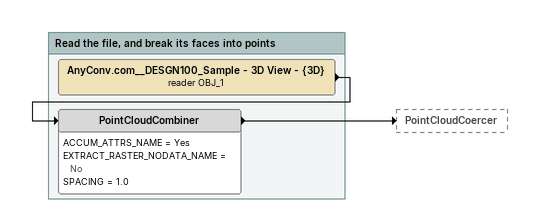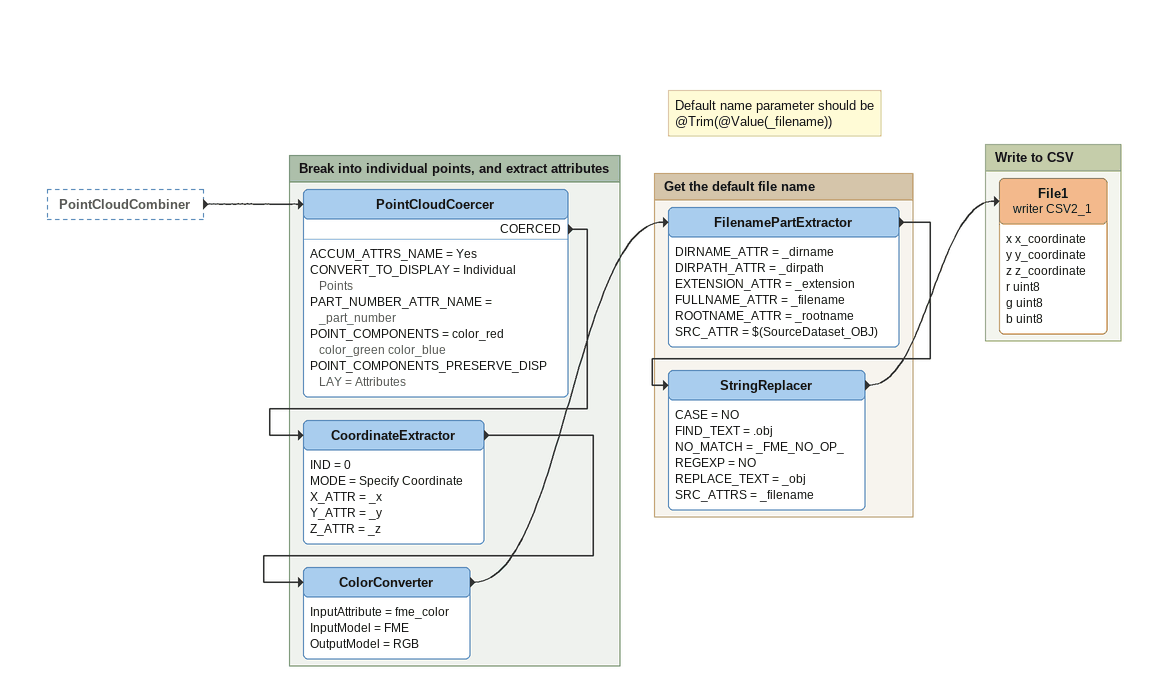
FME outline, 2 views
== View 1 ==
Bookmark: Read the file, and break its faces into points
AnyConv.com__DESGN100_Sample - 3D View - {3D} (reader OBJ_1)
    -> PointCloudCombiner
PointCloudCombiner
    ACCUM_ATTRS_NAME = Yes
    EXTRACT_RASTER_NODATA_NAME = No
    SPACING = 1.0
    -> PointCloudCoercer

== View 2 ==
PointCloudCombiner [outside]
    -> PointCloudCoercer
Note: Default name parameter should be @Trim(@Value(_filename))

Bookmark: Break into individual points, and extract attributes
PointCloudCoercer
    ACCUM_ATTRS_NAME = Yes
    CONVERT_TO_DISPLAY = Individual Points
    PART_NUMBER_ATTR_NAME = _part_number
    POINT_COMPONENTS = color_red color_green color_blue
    POINT_COMPONENTS_PRESERVE_DISPLAY = Attributes
    COERCED -> CoordinateExtractor
CoordinateExtractor
    IND = 0
    MODE = Specify Coordinate
    X_ATTR = _x
    Y_ATTR = _y
    Z_ATTR = _z
    -> ColorConverter
ColorConverter
    InputAttribute = fme_color
    InputModel = FME
    OutputModel = RGB
    -> FilenamePartExtractor

Bookmark: Get the default file name
FilenamePartExtractor
    DIRNAME_ATTR = _dirname
    DIRPATH_ATTR = _dirpath
    EXTENSION_ATTR = _extension
    FULLNAME_ATTR = _filename
    ROOTNAME_ATTR = _rootname
    SRC_ATTR = $(SourceDataset_OBJ)
    -> StringReplacer
StringReplacer
    CASE = NO
    FIND_TEXT = .obj
    NO_MATCH = _FME_NO_OP_
    REGEXP = NO
    REPLACE_TEXT = _obj
    SRC_ATTRS = _filename
    -> File1 (writer CSV2_1)

Bookmark: Write to CSV
File1 (writer CSV2_1)
    attributes: x x_coordinate, y y_coordinate, z z_coordinate, r uint8, g uint8, b uint8
